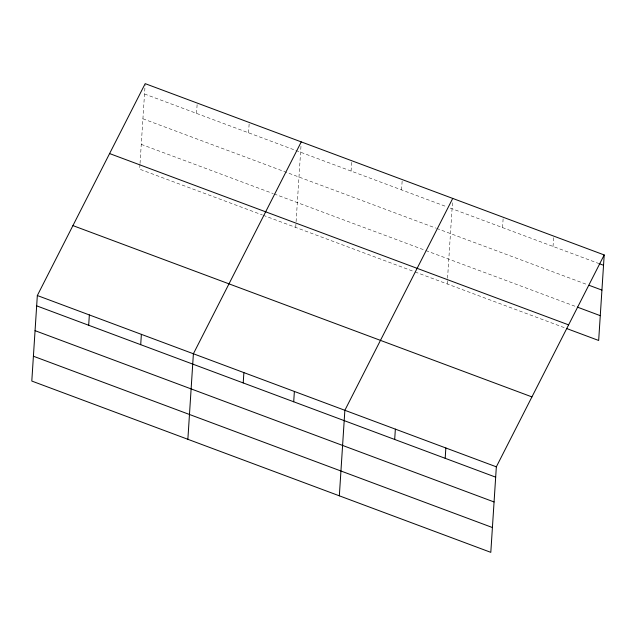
<?xml version="1.0" encoding="UTF-8"?>
<svg xmlns="http://www.w3.org/2000/svg" width="636" height="636" viewBox="0 0 636 636"><rect width="100%" height="100%" fill="white"/><g stroke="black" fill="none" stroke-linecap="round" stroke-linejoin="round"><path stroke-width="0.48" stroke-dasharray="3.18 2.39" d="M139.968 164.406L139.658 169.176L262.278 214.944M140.031 163.452L145.127 84.588M196.548 113.399L197.216 103.064M248.565 132.813L249.233 122.478M295.724 227.418L296.034 222.648M296.09 221.694L301.011 145.652M351.08 171.068L351.748 160.733M401.57 189.91L402.238 179.583M447.195 283.95L447.505 279.18M447.569 278.226L452.482 202.176M502.551 227.593L503.219 217.266M553.042 246.434L553.71 236.107M144.523 93.985L446.552 206.692M450.224 208.067L598.945 263.566M142.917 118.797L435.763 228.085M436.686 228.427L587.243 284.61M141.264 144.364L273.178 193.59M274.108 193.94L424.935 250.226M425.85 250.568L576.407 306.759M263.209 215.286L414.147 271.62M415.07 271.962L565.619 328.144"/><path stroke-width="0.95" d="M37.333 295.525L31.8 381.051L490.809 552.35L496.342 466.824L604.2 254.949L145.191 83.65L37.333 295.525L496.342 466.824M88.682 325.266L89.35 314.939M140.707 344.68L141.375 334.353M187.866 439.293L193.392 353.767L301.257 141.892M243.214 382.936L243.882 372.609M293.705 401.777L294.373 391.45M339.338 495.818L344.863 410.292L452.729 198.424M394.686 439.468L395.361 429.133M445.184 458.31L445.852 447.975M604.2 254.949L598.667 340.475L566.541 328.486M599.859 263.908L603.532 265.284M589.071 285.302L601.926 290.096M577.321 307.101L600.273 315.663M109.599 153.57L568.608 324.869M72.925 225.605L531.935 396.904M36.665 305.852L495.675 477.151M35.059 330.664L494.069 501.963M33.406 356.232L492.415 527.53"/></g></svg>
